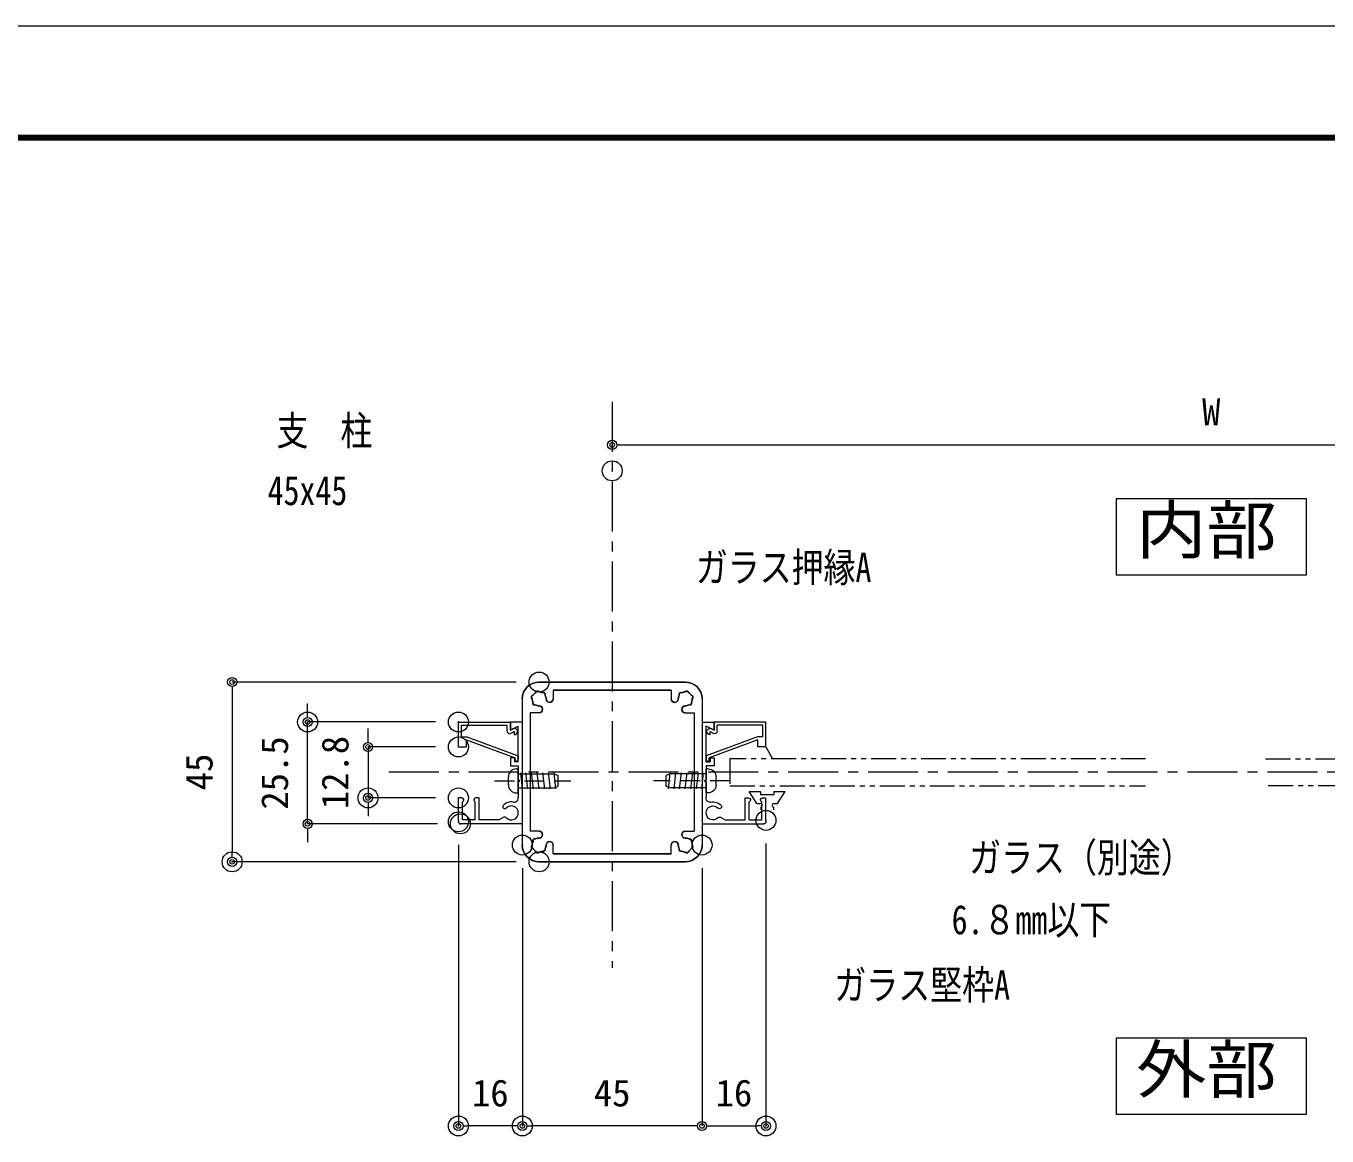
# Model space of a CAD drawing. Units: millimetres, scale not verified. Extents: x -3580 to 3580, y -1188 to 1188.
# Drawn here: x 1485 to 2136, y 632 to 1188 of the extents above; entities that cross this region are included whole.
import ezdxf
from ezdxf.enums import TextEntityAlignment as Align

# ---------------------------------------------------------------- set-up
doc = ezdxf.new("R2010")
doc.units = ezdxf.units.MM
doc.header["$LTSCALE"] = 20
doc.header["$PDMODE"] = 32
doc.header["$PDSIZE"] = 10
for name, pattern in [('USER1', [2, 1.25, -0.25, 0.25, -0.25]), ('USER2', [1.25, 0.625, -0.125, 0.125, -0.125, 0.125, -0.125]), ('USER3', [0.375, 0.25, -0.125])]:
    doc.linetypes.add(name, pattern=pattern)
for name, color, linetype, lineweight in [('0-0_0', 7, 'Continuous', 18), ('0-1_DEFPOINTS', 7, 'Continuous', 18), ('0-3_アンカー', 4, 'Continuous', 18), ('0-4_WAKU', 7, 'Continuous', 18), ('0-5_6ﾊｯﾁﾝｸﾞ', 4, 'Continuous', 18), ('0-6_51破線ｱﾙﾐ', 3, 'USER3', 18), ('0-8_3中心線', 2, 'USER1', 18), ('0-9_41ｱﾙﾐ', 6, 'Continuous', 18), ('0-A_1手摺寸法', 7, 'Continuous', 18), ('0-B_42ｱﾙﾐ部品', 6, 'Continuous', 18), ('0-C_P4-12', 7, 'Continuous', 18), ('0-D_CYAN', 4, 'Continuous', 18), ('0-E_2a', 1, 'USER2', 18)]:
    doc.layers.add(name, color=color, linetype=linetype, lineweight=lineweight)
doc.layers.add('0-2_MOJI', color=7, linetype='Continuous')
doc.styles.add('ＭＳ ゴシック', font='')
doc.styles.get('ＭＳ ゴシック').set_extended_font_data('MS Gothic')

# ---------------------------------------------------------------- blocks, each defined once
blk = doc.blocks.new('HK-013')
at = {"layer": '0-B_42ｱﾙﾐ部品'}
for p, q in [((18.3, 22.5), (-18.3, 22.5)), ((14.8, 20.5), (-14.8, 20.5)), ((-14.8, 20.5), (-14.8, 18.3)), ((14.8, 20.5), (14.8, 18.3)), ((-22.5, 18.3), (-22.5, -18.3)), ((-22.5, 18.3), (-22.5, 18.3)), ((22.5, 18.3), (22.5, -18.3)), ((-20.5, 14.8), (-20.5, -14.8)), ((-18.3, 14.8), (-20.5, 14.8)), ((18.3, 14.8), (20.5, 14.8)), ((20.5, 14.8), (20.5, -14.8)), ((-18.3, -14.8), (-20.5, -14.8)), ((18.3, -14.8), (20.5, -14.8)), ((-22.5, -18.3), (-22.5, -18.3)), ((-14.8, -20.5), (-14.8, -18.3)), ((14.8, -20.5), (14.8, -18.3)), ((18.3, -22.5), (-18.3, -22.5)), ((14.8, -20.5), (-14.8, -20.5))]:
    blk.add_line(p, q, dxfattribs=at)
for centre, radius, start, end in [((-18.3, 18.3), 4.2, 90, 180), ((-18.3, 18.3), 1.75, 120.3589, 135), ((-18.69, 19.75), 0.5, 105, 172.9757), ((-18.69, 19.75), 0.5, 37.0243, 105), ((-18.3, 18.3), 1.75, 75, 89.6411), ((-18.3, 18.3), 1.75, 60.3589, 75), ((-17.24, 19.36), 0.5, 45, 112.9757), ((-17.24, 19.36), 0.5, 337.0243, 45), ((17.24, 19.36), 0.5, 135, 202.9757), ((17.24, 19.36), 0.5, 67.0243, 135), ((18.3, 18.3), 1.75, 105, 119.6411), ((18.3, 18.3), 1.75, 90.3589, 105), ((18.69, 19.75), 0.5, 75, 142.9757), ((18.3, 18.3), 4.2, 0, 90), ((18.69, 19.75), 0.5, 7.0243, 75), ((18.3, 18.3), 1.75, 45, 59.6411), ((-19.75, 18.69), 0.5, 165, 232.9757), ((-19.75, 18.69), 0.5, 97.0243, 165), ((-18.3, 18.3), 1.75, 180.3589, 195), ((-18.3, 18.3), 1.75, 195, 209.6411), ((-19.36, 17.24), 0.5, 157.0243, 225), ((-18.3, 18.3), 1.75, 135, 149.6411), ((-19.36, 17.24), 0.5, 225, 292.9757), ((-18.3, 18.3), 1.75, 240.3589, 255), ((-18.3, 18.3), 1.75, 255, 270), ((-18.3, 15.68), 0.875, 270, 90), ((-18.3, 18.3), 1.75, 15, 29.6411), ((-18.3, 18.3), 1.75, 0.3589, 15), ((-15.67, 18.3), 0.875, 180, 0), ((15.68, 18.3), 0.875, 180, 360), ((18.3, 18.3), 1.75, 165, 179.6411), ((18.3, 18.3), 1.75, 150.3589, 165), ((18.3, 15.68), 0.875, 90, 270), ((18.3, 18.3), 1.75, 270, 285), ((18.3, 18.3), 1.75, 285, 299.6411), ((19.36, 17.24), 0.5, 247.0243, 315), ((18.3, 18.3), 1.75, 30.3589, 45), ((19.36, 17.24), 0.5, 315, 22.9757), ((19.75, 18.69), 0.5, 15, 82.9757), ((18.3, 18.3), 1.75, 330.3589, 345), ((18.3, 18.3), 1.75, 345, 359.6411), ((19.75, 18.69), 0.5, 307.0243, 15), ((-18.3, -15.68), 0.875, 270, 90), ((18.3, -15.68), 0.875, 90, 270), ((-18.3, -18.3), 4.2, 180, 270), ((-19.75, -18.69), 0.5, 127.0243, 195), ((-19.75, -18.69), 0.5, 195, 262.9757), ((-18.3, -18.3), 1.75, 165, 179.6411), ((-18.3, -18.3), 1.75, 150.3589, 165), ((-19.36, -17.24), 0.5, 135, 202.9757), ((-18.3, -18.3), 1.75, 210.3589, 225), ((-19.36, -17.24), 0.5, 67.0243, 135), ((-18.3, -18.3), 1.75, 225, 239.6411), ((-18.3, -18.3), 1.75, 105, 119.6411), ((-18.3, -18.3), 1.75, 90, 105), ((-17.24, -19.36), 0.5, 315, 22.9757), ((-18.3, -18.3), 1.75, 330.3589, 345), ((-18.3, -18.3), 1.75, 345, 359.6411), ((-15.68, -18.3), 0.875, 360, 180), ((15.67, -18.3), 0.875, 0, 180), ((18.3, -18.3), 1.75, 180.3589, 195), ((18.3, -18.3), 1.75, 195, 209.6411), ((17.24, -19.36), 0.5, 157.0243, 225), ((18.3, -18.3), 1.75, 75, 90), ((18.3, -18.3), 4.2, 270, 360), ((18.3, -18.3), 1.75, 60.3589, 75), ((19.36, -17.24), 0.5, 45, 112.9757), ((18.3, -18.3), 1.75, 300.3589, 315), ((18.3, -18.3), 1.75, 315, 329.6411), ((19.36, -17.24), 0.5, 337.0243, 45), ((19.75, -18.69), 0.5, 277.0243, 345), ((18.3, -18.3), 1.75, 15, 29.6411), ((18.3, -18.3), 1.75, 0.3589, 15), ((19.75, -18.69), 0.5, 345, 52.9757), ((-18.69, -19.75), 0.5, 187.0243, 255), ((-18.69, -19.75), 0.5, 255, 322.9757), ((-18.3, -18.3), 1.75, 270.3589, 285), ((-18.3, -18.3), 1.75, 285, 299.6411), ((-17.24, -19.36), 0.5, 247.0243, 315), ((17.24, -19.36), 0.5, 225, 292.9757), ((18.3, -18.3), 1.75, 240.3589, 255), ((18.3, -18.3), 1.75, 255, 269.6411), ((18.69, -19.75), 0.5, 217.0243, 285), ((18.69, -19.75), 0.5, 285, 352.9757)]:
    blk.add_arc(centre, radius, start, end, dxfattribs=at)
blk = doc.blocks.new('_ORIGIN2')
at = {"layer": '0-0_0'}
blk.add_line((-0.5, 0), (-1, 0), dxfattribs=at)
for radius in [0.5, 0.25]:
    blk.add_circle((0, 0), radius, dxfattribs=at)
blk = doc.blocks.new('D84')
at = {"layer": '0-1_DEFPOINTS'}
for p in [(4417.91, 1402.23), (3817.91, 1389.26), (4417.91, 1389.26)]:
    blk.add_point(p, dxfattribs=at)
at = {"layer": '0-A_1手摺寸法'}
for p, q in [((3817.91, 1400.76), (3817.91, 1402.23)), ((3822.51, 1402.23), (4413.31, 1402.23)), ((4417.91, 1400.76), (4417.91, 1402.23))]:
    blk.add_line(p, q, dxfattribs=at)
at = {"layer": '0-A_1手摺寸法', "xscale": 4.6, "yscale": 4.6, "rotation": 180}
blk.add_blockref('_ORIGIN2', (3817.91, 1402.23), dxfattribs=at)
at = {"layer": '0-A_1手摺寸法', "xscale": 4.6, "yscale": 4.6}
blk.add_blockref('_ORIGIN2', (4417.91, 1402.23), dxfattribs=at)
at = {"layer": '0-A_1手摺寸法', "style": 'ＭＳ ゴシック'}
blk.add_text('W', height=13.49, dxfattribs=at).set_placement((4113.31, 1407.98), align=Align.BOTTOM_LEFT)
blk = doc.blocks.new('D122')
at = {"layer": '0-1_DEFPOINTS'}
for p in [(3772.91, 1201.9), (3862.91, 1201.9), (3772.91, 1061.24)]:
    blk.add_point(p, dxfattribs=at)
at = {"layer": '0-A_1手摺寸法'}
for p, q in [((3772.91, 1190.4), (3772.91, 1061.24)), ((3862.91, 1190.4), (3862.91, 1061.24)), ((3858.31, 1061.24), (3777.51, 1061.24))]:
    blk.add_line(p, q, dxfattribs=at)
at = {"layer": '0-A_1手摺寸法', "xscale": 4.6, "yscale": 4.6, "rotation": 180}
blk.add_blockref('_ORIGIN2', (3772.91, 1061.24), dxfattribs=at)
at = {"layer": '0-A_1手摺寸法', "xscale": 4.6, "yscale": 4.6}
blk.add_blockref('_ORIGIN2', (3862.91, 1061.24), dxfattribs=at)
at = {"layer": '0-A_1手摺寸法', "style": 'ＭＳ ゴシック'}
blk.add_text('45', height=13.49, dxfattribs=at).set_placement((3808.71, 1066.99), align=Align.BOTTOM_LEFT)
blk = doc.blocks.new('D123')
at = {"layer": '0-1_DEFPOINTS'}
for p in [(3894.91, 1214.25), (3862.91, 1201.9), (3894.91, 1061.24)]:
    blk.add_point(p, dxfattribs=at)
at = {"layer": '0-A_1手摺寸法'}
for p, q in [((3894.91, 1202.75), (3894.91, 1061.24)), ((3862.91, 1190.4), (3862.91, 1061.24)), ((3867.51, 1061.24), (3890.31, 1061.24))]:
    blk.add_line(p, q, dxfattribs=at)
at = {"layer": '0-A_1手摺寸法', "xscale": 4.6, "yscale": 4.6, "rotation": 180}
blk.add_blockref('_ORIGIN2', (3862.91, 1061.24), dxfattribs=at)
at = {"layer": '0-A_1手摺寸法', "xscale": 4.6, "yscale": 4.6}
blk.add_blockref('_ORIGIN2', (3894.91, 1061.24), dxfattribs=at)
at = {"layer": '0-A_1手摺寸法', "style": 'ＭＳ ゴシック'}
blk.add_text('16', height=13.49, dxfattribs=at).set_placement((3869.71, 1066.99), align=Align.BOTTOM_LEFT)
blk = doc.blocks.new('D124')
at = {"layer": '0-1_DEFPOINTS'}
for p in [(3740.91, 1213.5), (3772.91, 1201.9), (3740.91, 1061.24)]:
    blk.add_point(p, dxfattribs=at)
at = {"layer": '0-A_1手摺寸法'}
for p, q in [((3740.91, 1202), (3740.91, 1061.24)), ((3772.91, 1190.4), (3772.91, 1061.24)), ((3768.31, 1061.24), (3745.51, 1061.24))]:
    blk.add_line(p, q, dxfattribs=at)
at = {"layer": '0-A_1手摺寸法', "xscale": 4.6, "yscale": 4.6, "rotation": 180}
blk.add_blockref('_ORIGIN2', (3740.91, 1061.24), dxfattribs=at)
at = {"layer": '0-A_1手摺寸法', "xscale": 4.6, "yscale": 4.6}
blk.add_blockref('_ORIGIN2', (3772.91, 1061.24), dxfattribs=at)
at = {"layer": '0-A_1手摺寸法', "style": 'ＭＳ ゴシック'}
blk.add_text('16', height=13.49, dxfattribs=at).set_placement((3747.71, 1066.99), align=Align.BOTTOM_LEFT)
blk = doc.blocks.new('D125')
at = {"layer": '0-1_DEFPOINTS'}
for p in [(3665.38, 1263.5), (3740.91, 1263.5), (3741.91, 1212.5)]:
    blk.add_point(p, dxfattribs=at)
at = {"layer": '0-A_1手摺寸法'}
for p, q in [((3665.38, 1268.1), (3665.38, 1272.7)), ((3729.41, 1263.5), (3665.38, 1263.5)), ((3665.38, 1212.5), (3665.38, 1263.5)), ((3730.41, 1212.5), (3665.38, 1212.5)), ((3665.38, 1207.9), (3665.38, 1203.3))]:
    blk.add_line(p, q, dxfattribs=at)
at = {"layer": '0-A_1手摺寸法', "xscale": 4.6, "yscale": 4.6}
for p, rotation in [((3665.38, 1263.5), 270), ((3665.38, 1212.5), 90)]:
    blk.add_blockref('_ORIGIN2', p, dxfattribs=dict(at, rotation=rotation))
at = {"layer": '0-A_1手摺寸法', "style": 'ＭＳ ゴシック'}
blk.add_text('25.5', height=13.49, rotation=90, dxfattribs=at).set_placement((3659.63, 1219.6), align=Align.BOTTOM_LEFT)
blk = doc.blocks.new('D126')
at = {"layer": '0-1_DEFPOINTS'}
for p in [(3740.91, 1251), (3695.64, 1225.5), (3740.91, 1225.5)]:
    blk.add_point(p, dxfattribs=at)
at = {"layer": '0-A_1手摺寸法'}
for p, q in [((3695.64, 1255.6), (3695.64, 1260.2)), ((3729.41, 1251), (3695.64, 1251)), ((3695.64, 1251), (3695.64, 1225.5)), ((3729.41, 1225.5), (3695.64, 1225.5)), ((3695.64, 1220.9), (3695.64, 1216.3))]:
    blk.add_line(p, q, dxfattribs=at)
at = {"layer": '0-A_1手摺寸法', "xscale": 4.6, "yscale": 4.6}
for p, rotation in [((3695.64, 1251), 270), ((3695.64, 1225.5), 90)]:
    blk.add_blockref('_ORIGIN2', p, dxfattribs=dict(at, rotation=rotation))
at = {"layer": '0-A_1手摺寸法', "style": 'ＭＳ ゴシック'}
blk.add_text('12.8', height=13.49, rotation=90, dxfattribs=at).set_placement((3689.89, 1219.85), align=Align.BOTTOM_LEFT)
blk = doc.blocks.new('D127')
at = {"layer": '0-1_DEFPOINTS'}
for p in [(3781.31, 1283.5), (3627.58, 1193.5), (3781.31, 1193.5)]:
    blk.add_point(p, dxfattribs=at)
at = {"layer": '0-A_1手摺寸法'}
for p, q in [((3769.81, 1283.5), (3627.58, 1283.5)), ((3627.58, 1278.9), (3627.58, 1198.1)), ((3769.81, 1193.5), (3627.58, 1193.5))]:
    blk.add_line(p, q, dxfattribs=at)
at = {"layer": '0-A_1手摺寸法', "xscale": 4.6, "yscale": 4.6}
for p, rotation in [((3627.58, 1283.5), 90), ((3627.58, 1193.5), 270)]:
    blk.add_blockref('_ORIGIN2', p, dxfattribs=dict(at, rotation=rotation))
at = {"layer": '0-A_1手摺寸法', "style": 'ＭＳ ゴシック'}
blk.add_text('45', height=13.49, rotation=90, dxfattribs=at).set_placement((3621.83, 1229.3), align=Align.BOTTOM_LEFT)
blk = doc.blocks.new('A$C43F735A4')
at = {"layer": '0-5_6ﾊｯﾁﾝｸﾞ'}
for p, q in [((5, 15.42), (1, 14.95)), ((5, 15.42), (1, 14.95)), ((5, 14.01), (1, 13.54)), ((5, 14.01), (1, 13.54)), ((1.25, 14.99), (1.66, 15.99)), ((1.25, 5.99), (1.25, 14.99)), ((4.34, 15.99), (1.66, 15.99)), ((4.75, 14.99), (4.34, 15.99)), ((4.75, 5.99), (4.75, 14.99)), ((5, 12.6), (1, 12.13)), ((5, 12.6), (1, 12.13)), ((5, 11.19), (1, 10.72)), ((5, 11.19), (1, 10.72)), ((5, 9.78), (1, 9.31)), ((5, 9.78), (1, 9.31)), ((5, 8.37), (1, 7.9)), ((5, 8.37), (1, 7.9)), ((5, 7.06), (1, 6.59)), ((5, 7.06), (1, 6.59)), ((0, 5.49), (0, 5.79)), ((5.8, 5.99), (0.2, 5.99)), ((4, 3.49), (2, 3.49)), ((6, 5.49), (6, 5.79))]:
    blk.add_line(p, q, dxfattribs=at)
for centre, radius, start, end in [((0.2, 5.79), 0.2, 90, 180), ((2, 5.49), 2, 180, 270), ((4, 5.49), 2, 270, 0), ((5.8, 5.79), 0.2, 0, 90)]:
    blk.add_arc(centre, radius, start, end, dxfattribs=at)
at = {"layer": '0-6_51破線ｱﾙﾐ'}
blk.add_line((3, 0), (3, 19.15), dxfattribs=at)
blk = doc.blocks.new('A$C02485ABF')
at = {"layer": '0-9_41ｱﾙﾐ'}
for p, q in [((3.55, 15), (3.55, 13)), ((3.55, 15), (9.8, 15)), ((6.1, 14.2), (6.1, 12.86)), ((6.1, 14.2), (9, 14.2)), ((9, 14.2), (9, 2.8)), ((9.8, 15), (9.8, 2)), ((5.3, 13), (0.8, 0.8)), ((6.1, 12.86), (1.36, 0)), ((3.55, 13), (5.3, 13)), ((0.4, 0.8), (0.8, 0.8)), ((1.36, 0), (0.4, 0)), ((6.61, 1), (7.41, 1)), ((7.41, 1), (6.94, 1.93)), ((7.48, 2.8), (9, 2.8)), ((7.8, 2), (9.8, 2)), ((8.12, 1.36), (7.8, 2))]:
    blk.add_line(p, q, dxfattribs=at)
for centre, radius, start, end in [((0.4, 0.4), 0.4, 90, 270), ((7.41, 1), 0.8, 180, 270), ((7.48, 2.2), 0.6, 90, 206.5651), ((7.41, 1), 0.8, 270, 26.565)]:
    blk.add_arc(centre, radius, start, end, dxfattribs=at)
blk = doc.blocks.new('A$C42A839BC')
at = {"layer": '0-9_41ｱﾙﾐ'}
for p, q in [((0, 1), (0, 15.5)), ((0, 0), (0, 15.5)), ((0.88, 16), (0.5, 16)), ((0.88, 16), (6.5, 16)), ((1, 11.8), (1, 15)), ((1, 15), (5.52, 15)), ((6.5, 15.15), (6.5, 16)), ((1, 11.8), (5.52, 11.8)), ((1, 10.8), (6.5, 10.8)), ((1, 6.48), (1, 10.8)), ((1, 5.78), (1, 10.8)), ((6.5, 10.8), (6.5, 11.65)), ((1.68, 4.6), (1, 5.78)), ((25.5, 0), (0, 0)), ((6.42, 1), (6.67, 1)), ((10.45, 1), (6.67, 1)), ((10.45, 1), (6.67, 1)), ((10.58, 0.79), (10.45, 1)), ((10.92, 0.79), (11.05, 1)), ((14.5, 1), (11.05, 1)), ((13, 1), (11.05, 1)), ((14.5, 3), (14.5, 1)), ((16.5, 3), (14.5, 3)), ((16.5, 2), (15.5, 2)), ((15.5, 1), (15.5, 2)), ((15.5, 1), (24.5, 1)), ((16.5, 2), (16.5, 3)), ((23.5, 3), (24.5, 1)), ((25.5, 3), (23.5, 3)), ((25.5, 0), (25.5, 3))]:
    blk.add_line(p, q, dxfattribs=at)
for centre, radius, start, end in [((0.5, 15.5), 0.5, 90, 180), ((6, 15.15), 0.5, 197.4576, 0), ((6, 11.65), 0.5, 0, 162.5424), ((2.75, 2.75), 1.75, 132.7587, 47.2413), ((1.22, 4.4), 0.5, 312.7587, 23.6206), ((4.28, 4.4), 0.5, 47.6818, 226.8007), ((2.75, 2.75), 2.75, 348.463, 47.2413), ((6.42, 2), 1, 168.463, 270), ((10.75, 0.9), 0.2, 212.3335, 327.6665)]:
    blk.add_arc(centre, radius, start, end, dxfattribs=at)
blk = doc.blocks.new('A$C11FF1953')
at = {"layer": '0-3_アンカー'}
for p, q in [((4.57, 3.26), (3.8, 3.26)), ((3.8, 3.26), (3.8, -0.06)), ((4.57, -0.06), (3.8, -0.06))]:
    blk.add_line(p, q, dxfattribs=at)
at = {"layer": '0-5_6ﾊｯﾁﾝｸﾞ'}
for p, q in [((1.57, 4.2), (4.57, 6.1)), ((1.57, 4.2), (1.57, 3.35)), ((4.57, 6.1), (4.57, 3.26)), ((0.59, 3.2), (0, 3.2)), ((0.59, 0), (0, 0)), ((4.57, -0.06), (4.57, -2.9))]:
    blk.add_line(p, q, dxfattribs=at)
blk.add_lwpolyline([(1.57, -0.15), (1.57, -1), (4.57, -2.9)], dxfattribs=at)
for centre, start, end in [((1.07, 3.35), 197.4576, 0), ((1.07, -0.15), 0, 162.5424)]:
    blk.add_arc(centre, 0.5, start, end, dxfattribs=at)

msp = doc.modelspace()

# ---------------------------------------------------------------- linework, layer by layer
at = {"layer": '0-1_DEFPOINTS', "color": 5}
msp.add_line((3579.8, 1188), (215.8, 1188), dxfattribs=at)
at = {"layer": '0-4_WAKU'}
for p, q in [((3497, 1133.2), (294.6, 1133.2)), ((3496.4, 1132.6), (295.2, 1132.6)), ((3495.8, 1132), (295.8, 1132)), ((3495.2, 1131.4), (296.4, 1131.4)), ((3494.6, 1130.8), (297, 1130.8))]:
    msp.add_line(p, q, dxfattribs=at)
at = {"layer": '0-8_3中心線'}
for p, q in [((1778.36, 999.9), (1778.36, 716.56)), ((1666.49, 814.55), (2458.98, 814.55))]:
    msp.add_line(p, q, dxfattribs=at)
at = {"layer": '0-C_P4-12'}
for p, q in [((2030.7, 951.3), (2030.7, 913.29)), ((2030.7, 681.23), (2030.7, 643.22))]:
    msp.add_line(p, q, dxfattribs=at)
for points in [[(2030.7, 913.29), (2126.03, 913.29), (2126.03, 951.3), (2030.7, 951.3)], [(2030.7, 643.22), (2126.03, 643.22), (2126.03, 681.23), (2030.7, 681.23)]]:
    msp.add_lwpolyline(points, dxfattribs=at)
at = {"layer": '0-D_CYAN'}
msp.add_line((1855.36, 827.05), (1858.68, 821.06), dxfattribs=at)
at = {"layer": '0-E_2a'}
for p, q in [((1837.36, 807.55), (2045.52, 807.55)), ((2319.36, 807.55), (2105.52, 807.55))]:
    msp.add_line(p, q, dxfattribs=at)
for points in [[(2045.52, 821.15), (1837.36, 821.15), (1837.36, 807.55)], [(2105.52, 821.15), (2319.36, 821.15), (2319.36, 807.55)]]:
    msp.add_lwpolyline(points, dxfattribs=at)

# ---------------------------------------------------------------- block references
at = {"layer": '0-2_MOJI', "yscale": 2}
for p, xscale, rotation in [((1719.38, 816.05), 2, 270), ((1837.35, 816.05), -2, 90)]:
    msp.add_blockref('A$C43F735A4', p, dxfattribs=dict(at, xscale=xscale, rotation=rotation))
at = {"layer": '0-3_アンカー', "xscale": 2, "yscale": 2, "rotation": 90}
msp.add_blockref('A$C11FF1953', (1859.16, 795.66), dxfattribs=at)
at = {"layer": '0-9_41ｱﾙﾐ', "yscale": 2}
for xscale in [2, -2]:
    msp.add_blockref('HK-013', (1778.36, 814.55), dxfattribs=dict(at, xscale=xscale))
at = {"layer": '0-A_1手摺寸法'}
for name in ['D84', 'D127', 'D125', 'D126', 'D123', 'D124', 'D122']:
    msp.add_blockref(name, (-2039.54, -423.94), dxfattribs=at)
at = {"layer": '0-B_42ｱﾙﾐ部品', "yscale": 2}
for name, p, xscale, rotation in [('A$C02485ABF', (1731.36, 819.95), 2, 90), ('A$C42A839BC', (1733.36, 788.55), 2, 90), ('A$C42A839BC', (1823.36, 788.55), -2, 270), ('A$C02485ABF', (1825.36, 819.95), -2, 270)]:
    msp.add_blockref(name, p, dxfattribs=dict(at, xscale=xscale, rotation=rotation))

# ---------------------------------------------------------------- texts
at = {"layer": '0-0_0', "style": 'ＭＳ ゴシック', "width": 0.8}
for s, p in [('支\u3000柱', (1610.24, 973.69)), ('45x45', (1605.81, 943.76)), ('ガラス押縁A', (1820.22, 905.25)), ('ガラス（別途）', (1957.11, 759.97)), ('6.８mm以下', (1948.36, 728.89)), ('ガラス堅枠A', (1889.63, 696.17))]:
    msp.add_text(s, height=14.66, dxfattribs=at).set_placement(p, align=Align.BOTTOM_LEFT)
at = {"layer": '0-C_P4-12', "style": 'ＭＳ ゴシック', "width": 1.1}
for s, p in [('内部', (2040.76, 916.92)), ('外部', (2040.76, 646.86))]:
    msp.add_text(s, height=23.46, dxfattribs=at).set_placement(p, align=Align.BOTTOM_LEFT)

doc.saveas('drawing.dxf')
